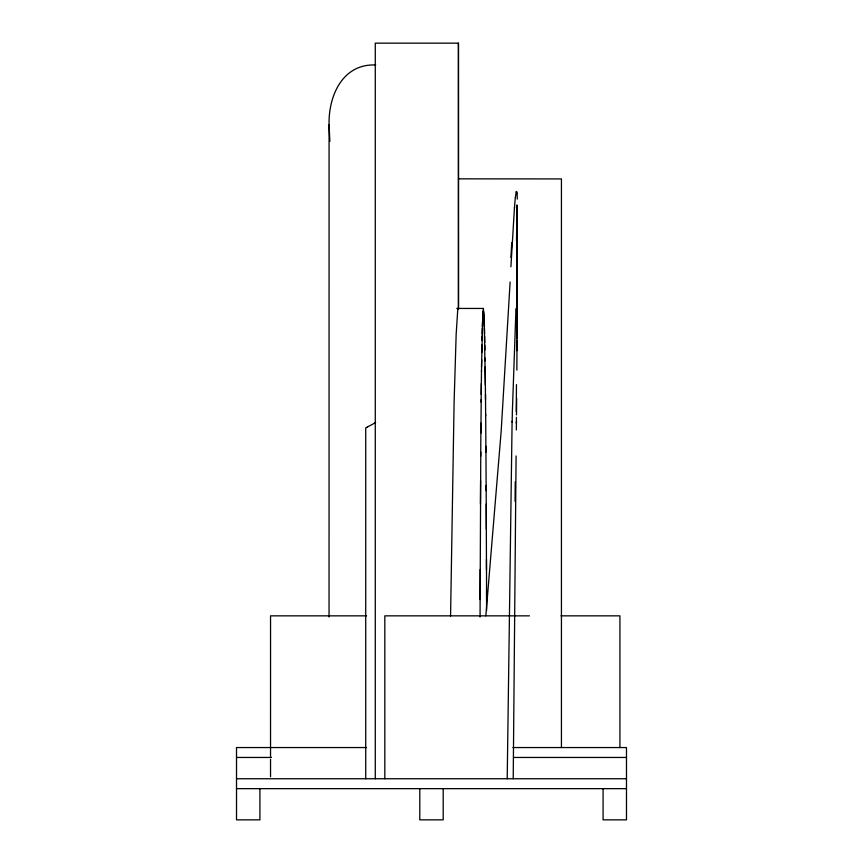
<?xml version="1.0" encoding="UTF-8"?>
<svg xmlns="http://www.w3.org/2000/svg" width="863" height="863" viewBox="0 0 863 863"><rect width="100%" height="100%" fill="white"/><g stroke="black" fill="none" stroke-linecap="round" stroke-linejoin="round"><path stroke-width="1.29" d="M329.051 616.948L329.073 124.779C328.339 96.268 342.309 63.549 375.729 64.984M458.48 308.382L458.48 43.161L375.276 43.15L375.276 778.75M516.98 207.282L516.516 240.766M516.969 330.108L516.98 204.887M480.076 616.948L480.184 569.483M516.969 348.08L516.861 370.087M480.13 599.537L480.777 452.147M480.443 504.1L480.562 480.767M513.215 778.75L516.096 455.955M480.713 456.236L480.95 423.097M480.907 433.14L481.198 399.515M507.207 778.75L512.104 421.295M516.354 429.925L516.441 421.295M516.506 414.898L516.646 398.253M481.209 394.423L481.327 383.463M481.133 402.169L481.489 370.087M450.572 616.085L454.1 402.352L456.171 334.057L457.832 308.447L458.048 309.364M481.532 366.948L482.773 316.009M481.511 371.597L481.683 359.72M481.748 352.579L481.878 344.973M481.964 340.313L482.061 335.987M329.073 124.779L329.86 141.413M482.104 333.938L482.244 328.307M512.255 414.898L515.901 310.788M482.288 326.592L483.345 308.447L484.219 320.507L485.34 384.855M510.119 282.007L501.176 431.155L485.837 615.848M510.907 266.829L514.488 207.174M515.33 197.379L516.301 191.467L516.743 193.841M457.832 43.635L458.415 43.193L458.469 308.544M367.67 426.926L365.718 427.821L365.718 778.75M456.764 308.447L483.345 308.447M366.581 615.848L270.551 615.848L270.54 757.304M529.451 615.848L384.822 615.848L384.822 778.75M560.982 615.848L619.925 615.848L619.925 747.552M366.581 747.552L236.516 747.552L236.516 819.85L259.914 819.85L259.914 788.653M512.924 747.552L626.484 747.552L626.484 819.85L603.086 819.85L603.086 788.653M236.516 757.455L271.478 757.455M513.528 757.455L626.484 757.455M236.516 778.75L626.484 778.75M236.516 788.653L626.484 788.653M459.03 178.846L561.435 178.921L561.435 747.552M483.927 316.009L484.111 320.13M484.272 321.91L484.413 326.592M484.456 328.307L484.596 333.938M484.639 335.987L484.779 342.6M484.823 344.973L484.909 349.957M516.872 318.576L516.98 337.196M485.038 358.08L485.082 360.95M485.168 366.948L485.502 399.515M485.491 394.423L485.653 415.599M485.686 414.456L485.923 452.147M485.923 446.3L486.149 490.669M486.247 504.1L486.473 569.99M486.16 485.33L486.322 529.202M486.581 590.378L486.613 600.864M486.473 559.116L486.603 610.475M516.98 205.48L516.98 206.678M516.937 215.049L516.969 347.422M516.98 209.785L516.98 338.274M443.194 788.653L443.194 819.85L419.796 819.85L419.796 788.653M270.54 759.246L270.54 776.797M515.243 481.834A407.26 1.381 -89.3 0 1 515.049 501.306M516.441 417.271A346.139 2.557 -89.2 0 1 516.376 423.604M516.462 384.607A267.616 2.524 -89.2 0 1 516.236 411.543M516.915 340.195A186.214 2.373 -89 0 1 516.894 350.648M515.923 309.731A141.856 2.006 -88.9 0 1 516.797 320.518M512.137 422.104A343.884 8.069 -89.4 0 1 512.277 415.729M516.829 191.726A256.699 3.83 -87.6 0 1 517.271 199.083M514.467 207.767A258.339 3.722 -87.9 0 1 515.319 197.767M510.928 257.465A326.991 3.344 -87.6 0 1 511.737 242.73M375.632 422.385A56.602 52.341 -2.7 0 1 367.584 426.775M483.927 316.009A136.278 2.093 -90 0 0 483.345 310.788A136.278 2.093 90 0 0 482.773 316.009"/></g></svg>
